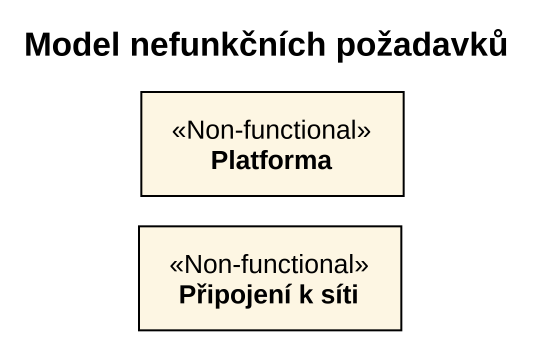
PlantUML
@startuml
title Model nefunkčních požadavků
hide circle
hide empty members
class Platforma <<Non-functional>>
class "Připojení k síti" as Připojení_k_síti <<Non-functional>>
@enduml
